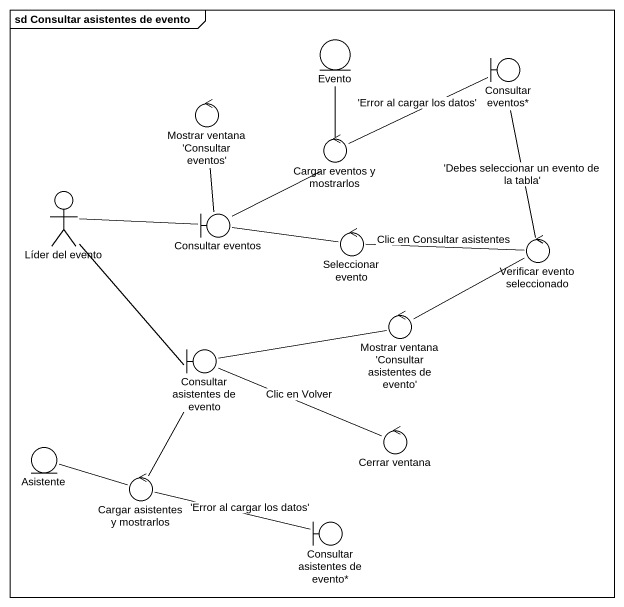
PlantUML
@startuml
mainframe sd Consultar asistentes de evento
entity Evento
boundary "Consultar eventos*" as Consultar_eventos
control "Mostrar ventana 'Consultar eventos'" as Mostrar_ventana_Consultar
control "Cargar eventos y mostrarlos" as Cargar_eventos_y_mostrarlos
actor "Líder del evento" as Líder_del_evento
boundary "Consultar eventos" as Consultar_eventos_2
control "Seleccionar evento" as Seleccionar_evento
control "Verificar evento seleccionado" as Verificar_evento
control "Mostrar ventana 'Consultar asistentes de evento'" as Mostrar_ventana_Consultar_2
boundary "Consultar asistentes de evento" as Consultar_asistentes_de
control "Cerrar ventana" as Cerrar_ventana
entity Asistente
control "Cargar asistentes y mostrarlos" as Cargar_asistentes_y
boundary "Consultar asistentes de evento*" as Consultar_asistentes_de_2
Cargar_eventos_y_mostrarlos -up- Evento
Cargar_eventos_y_mostrarlos -right- Consultar_eventos : 'Error al cargar los datos'
Líder_del_evento -right- Consultar_eventos_2
Líder_del_evento -- Consultar_asistentes_de
Consultar_eventos_2 -up- Mostrar_ventana_Consultar
Consultar_eventos_2 -up- Cargar_eventos_y_mostrarlos
Consultar_eventos_2 -right- Seleccionar_evento
Seleccionar_evento -right- Verificar_evento : Clic en Consultar asistentes
Verificar_evento -up- Consultar_eventos : 'Debes seleccionar un evento de la tabla'
Verificar_evento -left- Mostrar_ventana_Consultar_2
Mostrar_ventana_Consultar_2 -left- Consultar_asistentes_de
Consultar_asistentes_de -right- Cerrar_ventana : Clic en Volver
Consultar_asistentes_de -- Cargar_asistentes_y
Cargar_asistentes_y -left- Asistente
Cargar_asistentes_y -right- Consultar_asistentes_de_2 : 'Error al cargar los datos'
@enduml
